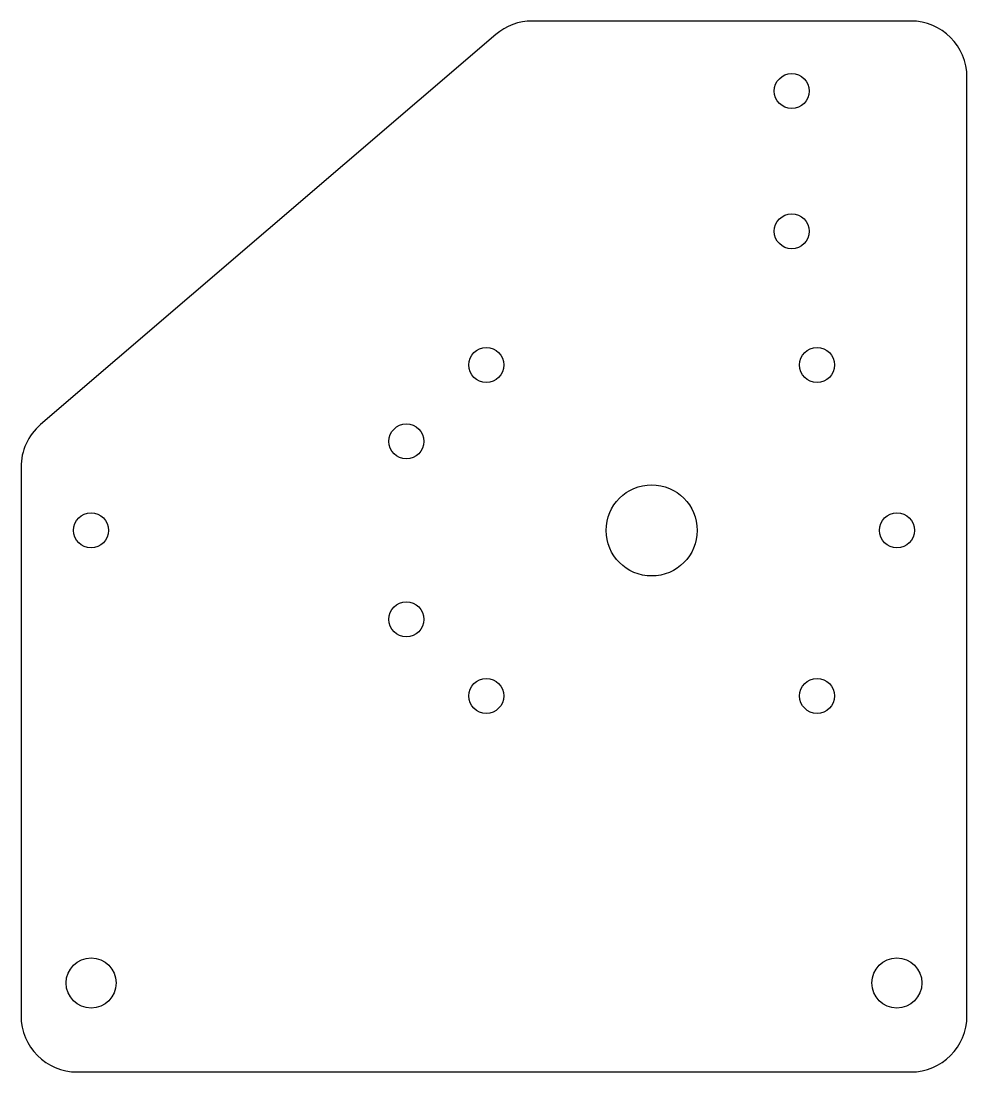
# Model space of a CAD drawing. Header units: millimetres. Extents: x 0 to 135, y 0 to 150.
import ezdxf

# ---------------------------------------------------------------- set-up
doc = ezdxf.new("R2010")
doc.units = ezdxf.units.MM

msp = doc.modelspace()

# ---------------------------------------------------------------- linework, layer by layer
for p, q in [((127, 150), (72.96, 150)), ((67.75, 148.07), (2.79, 92.39)), ((135, 8), (135, 142)), ((0, 86.32), (0, 8)), ((8, 0), (127, 0))]:
    msp.add_line(p, q)
for centre, radius in [((110, 140), 2.5), ((110, 120), 2.5), ((66.39, 100.91), 2.5), ((113.61, 100.91), 2.5), ((55, 90), 2.5), ((90, 77.3), 6.5), ((10, 77.3), 2.5), ((125, 77.3), 2.5), ((55, 64.6), 2.5), ((66.39, 53.67), 2.5), ((113.61, 53.67), 2.5), ((10, 12.7), 3.57), ((125, 12.7), 3.57)]:
    msp.add_circle(centre, radius)
for centre, start, end in [((72.96, 142), 90, 130.6013), ((127, 142), 0, 90), ((8, 86.32), 130.6013, 180), ((8, 8), 180, 270), ((127, 8), 270, 0)]:
    msp.add_arc(centre, 8, start, end)

doc.saveas('drawing.dxf')
